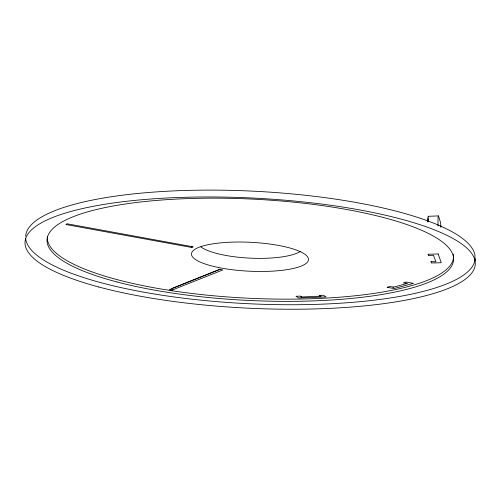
<?xml version="1.0" encoding="UTF-8"?>
<svg xmlns="http://www.w3.org/2000/svg" width="500" height="500" viewBox="0 0 500 500"><rect width="100%" height="100%" fill="white"/><g stroke="black" fill="none" stroke-linecap="round" stroke-linejoin="round"><path stroke-width="0.75" d="M191.838 247.5L193.2 246.863L66.95 223.756L65.881 224.513L191.838 247.5L191.931 246.025M171.969 290.131L222.844 269.944L219.925 269.438L169.275 289.706L171.969 290.131L172.094 288.381M172.806 288.094L220.087 269.156M428.356 216.281L438.456 215.919M301.588 296.9L300.331 296.112L296.025 296.275L298.744 297.962L326.019 296.944L323.481 295.231L319.094 295.4L320.288 296.194M300.781 296.994L321.206 296.163M475 260.606L474.9 254.819A225.037 56.325 2.8 0 0 246.262 190.856A225.037 56.325 2.8 0 0 25.656 236.306M438.025 226.069L438 221.419A7.713 0.631 88.2 0 1 438.631 216.25L440.325 221.894A7.562 0.606 88.3 0 1 440.906 227.344M475.169 258.631A225.037 56.325 2.8 0 1 251.262 303.85A225.037 56.325 2.8 0 1 25.694 238.45M453.381 254.112A203.363 51.225 2.8 0 1 252.544 298.412A203.363 51.225 2.8 0 1 47.35 236.581M300.287 251.425A53.094 13.794 2.8 0 1 250.681 258.169A53.094 13.794 2.8 0 1 200.925 246.95M427.819 221.769A7.688 0.712 88.2 0 1 428.55 216.606M427.962 221.938A5.969 0.55 88.2 0 1 428.081 218.731L428.194 218.006A5.969 0.55 88.2 0 1 428.256 217.794M428.113 221.781A4.506 0.419 88.2 0 1 428.237 219.613M387.912 287.087L387.131 287.3L394.1 288.556L413.494 283.356L406.406 282.044L403.281 282.894L407.494 283.369L392.987 287.294L393.369 287.075L390.112 286.488L387.912 287.087M438.194 253.981L427.919 254.231L428.45 254.6L428.475 255.656L433.481 255.238L435.887 261.8L430.788 261.631L431.406 262.256L431.306 262.975L441.238 262.756L438.194 253.981M98.825 287A225.413 55.119 2.8 0 0 470.194 274.894A225.413 55.119 2.8 0 0 181.394 197.394A225.413 55.119 2.8 0 0 98.825 287M116.962 281.956A203.525 50.7 2.8 0 0 449.875 268.587A203.525 50.7 2.8 0 0 184.062 198.738A203.525 50.7 2.8 0 0 116.962 281.956M218.525 267.519A58.594 14.469 2.8 0 0 308.431 260.056A58.594 14.469 2.8 0 0 222.919 242.662A58.594 14.469 2.8 0 0 218.525 267.519"/></g></svg>
